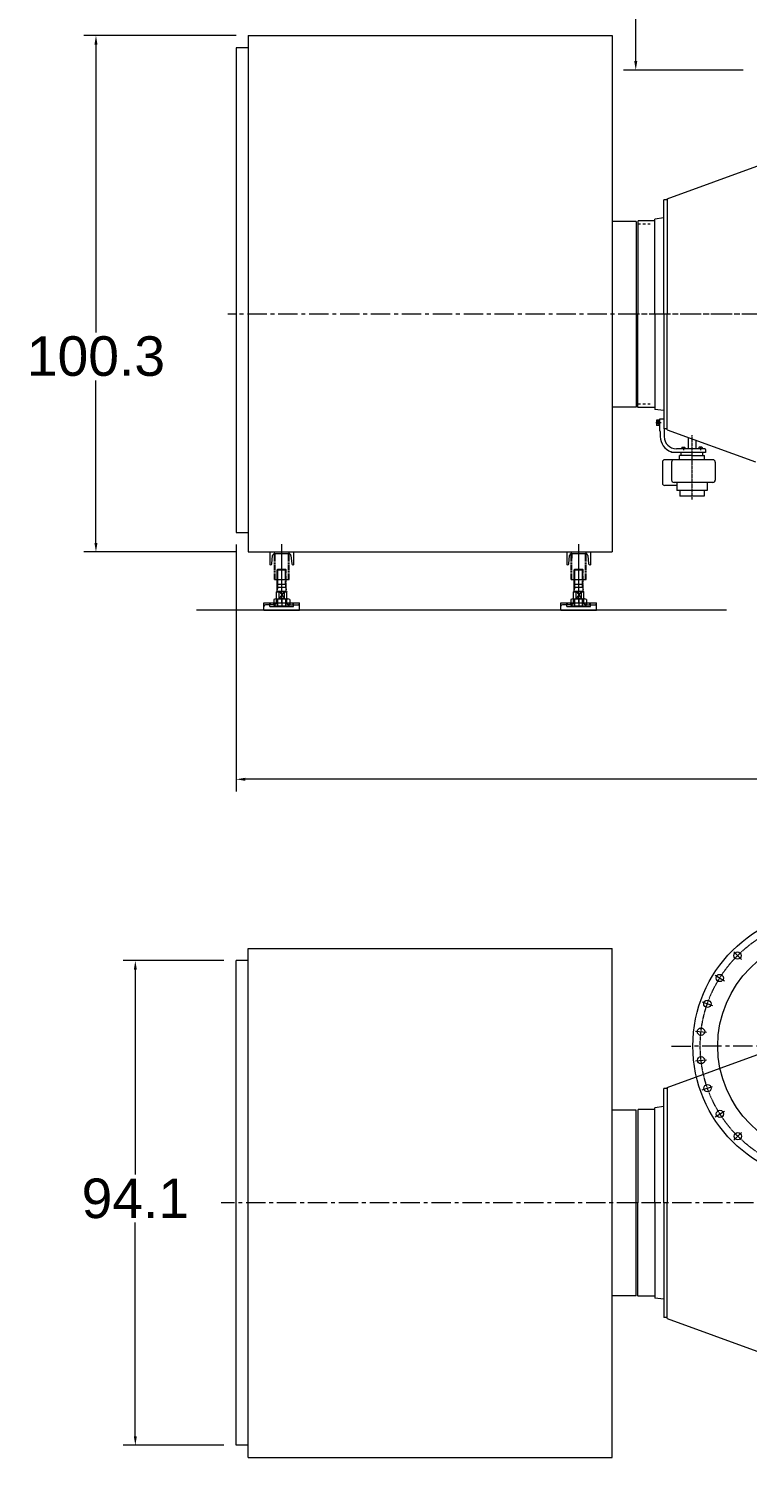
# Model space of a CAD drawing. Header units: inches. Extents: x 36 to 31738, y 79 to 24233.
# Drawn here: x 21293 to 24837, y 6507 to 13555 of the extents above; entities that cross this region are included whole.
import ezdxf

# ---------------------------------------------------------------- set-up
doc = ezdxf.new("R2010")
doc.units = ezdxf.units.IN
doc.header["$MEASUREMENT"] = 0
for name, pattern in [('ACAD_ISO04W100', [30, 24, -3, 0, -3]), ('CENTER', [50.8, 31.75, -6.35, 6.35, -6.35]), ('CHAIN', [0.7087, 0.4724, -0.0591, 0.1181, -0.0591]), ('EB_DASH', [6, 3, -3]), ('EB_DASHDOTDOT', [45, 30, -3, 3, -3, 3, -3])]:
    doc.linetypes.add(name, pattern=pattern)
doc.layers.get('Defpoints').update_dxf_attribs({"lineweight": 5})
doc.layers.add('CAXA1', color=5, linetype='CENTER', lineweight=5)
doc.layers.add('CAXAEB0', color=7, linetype='Continuous', lineweight=5)
doc.styles.add('Roman', font='arial.ttf')
doc.styles.get("Standard").update_dxf_attribs({"font": 'arial.ttf'})
doc.dimstyles.new('ISO-25', dxfattribs={"dimscale": 30, "dimtxt": 1.5, "dimasz": 1.5, "dimexe": 2, "dimexo": 2, "dimtad": 1, "dimtih": 1, "dimtoh": 1, "dimdec": 1, "dimlfac": 0.03937, "dimdsep": 46, "dimtxsty": 'Standard', "dimcen": 2.5, "dimclrd": 7, "dimclre": 7, "dimclrt": 7, "dimadec": 0, "dimazin": 0, "dimtfac": 1, "dimtdec": 1, "dimtmove": 0, "dimatfit": 3, "dimfxl": 1, "dimlwd": 5, "dimlwe": 5, "dimarcsym": 0})

# ---------------------------------------------------------------- blocks, each defined once
blk = doc.blocks.new('*D132')
at = {"color": 7, "linetype": 'Continuous', "lineweight": 5, "transparency": 16777216}
for p, q in [((22315.8, 13520), (21565, 13520)), ((21625, 13475), (21625, 12056.4)), ((21625, 11018.1), (21625, 11819.6)), ((22315.8, 10973.1), (21565, 10973.1))]:
    blk.add_line(p, q, dxfattribs=at)
at = {"color": 7, "transparency": 16777216}
for points in [[(21617.5, 13475), (21632.5, 13475), (21625, 13520)], [(21617.5, 11018.1), (21632.5, 11018.1), (21625, 10973.1)]]:
    blk.add_solid(points, dxfattribs=at)
at = {"layer": 'Defpoints', "color": 0, "transparency": 16777216}
for p in [(22375.8, 13520), (21625, 10973.1), (22375.8, 10973.1)]:
    blk.add_point(p, dxfattribs=at)
at = {"color": 7, "lineweight": 5, "transparency": 16777216, "insert": (21625, 11938), "char_height": 195, "attachment_point": 5, "style": 'Roman'}
blk.add_mtext('100.3', dxfattribs=at)
blk = doc.blocks.new('*D133')
at = {"color": 7, "linetype": 'Continuous', "lineweight": 5, "transparency": 16777216}
for p, q in [((22256.1, 8957.6), (21759.1, 8957.6)), ((21819.1, 8912.6), (21819.1, 7902.2)), ((21819.1, 6611.9), (21819.1, 7665.5)), ((22256.1, 6566.9), (21759.1, 6566.9))]:
    blk.add_line(p, q, dxfattribs=at)
at = {"color": 7, "transparency": 16777216}
for points in [[(21811.6, 8912.6), (21826.6, 8912.6), (21819.1, 8957.6)], [(21811.6, 6611.9), (21826.6, 6611.9), (21819.1, 6566.9)]]:
    blk.add_solid(points, dxfattribs=at)
at = {"layer": 'Defpoints', "color": 0, "transparency": 16777216}
for p in [(22316.1, 8957.6), (21819.1, 6566.9), (22316.1, 6566.9)]:
    blk.add_point(p, dxfattribs=at)
at = {"color": 7, "lineweight": 5, "transparency": 16777216, "insert": (21819.1, 7783.9), "char_height": 195, "attachment_point": 5, "style": 'Roman'}
blk.add_mtext('94.1', dxfattribs=at)
blk = doc.blocks.new('*D153')
at = {"color": 7, "linetype": 'Continuous', "lineweight": 5, "transparency": 16777216}
for p, q in [((29136.8, 11360.4), (29136.8, 9791.8)), ((22316.1, 11009.5), (22316.1, 9791.8)), ((29091.8, 9851.8), (22361.1, 9851.8))]:
    blk.add_line(p, q, dxfattribs=at)
at = {"color": 7, "transparency": 16777216}
for points in [[(22361.1, 9859.3), (22361.1, 9844.3), (22316.1, 9851.8)], [(29091.8, 9859.3), (29091.8, 9844.3), (29136.8, 9851.8)]]:
    blk.add_solid(points, dxfattribs=at)
at = {"layer": 'Defpoints', "color": 0, "transparency": 16777216}
for p in [(29136.8, 11420.4), (22316.1, 11069.5), (22316.1, 9851.8)]:
    blk.add_point(p, dxfattribs=at)
at = {"color": 7, "lineweight": 5, "transparency": 16777216, "insert": (25726.4, 9968.1), "char_height": 195, "attachment_point": 5, "style": 'Roman'}
blk.add_mtext('B', dxfattribs=at)
blk = doc.blocks.new('*D137')
at = {"color": 7, "linetype": 'Continuous', "lineweight": 5, "transparency": 16777216}
for p, q in [((24505.8, 16458.1), (24226.6, 16458.1)), ((24286.6, 16413.1), (24286.6, 15064.4)), ((24286.6, 13395.2), (24286.6, 14831.9)), ((24816.6, 13350.2), (24226.6, 13350.2))]:
    blk.add_line(p, q, dxfattribs=at)
at = {"color": 7, "transparency": 16777216}
for points in [[(24279.1, 16413.1), (24294.1, 16413.1), (24286.6, 16458.1)], [(24279.1, 13395.2), (24294.1, 13395.2), (24286.6, 13350.2)]]:
    blk.add_solid(points, dxfattribs=at)
at = {"layer": 'Defpoints', "color": 0, "transparency": 16777216}
for p in [(24565.8, 16458.1), (24286.6, 13350.2), (24876.6, 13350.2)]:
    blk.add_point(p, dxfattribs=at)
at = {"color": 7, "lineweight": 5, "transparency": 16777216, "insert": (24286.6, 14948.2), "char_height": 195, "attachment_point": 5, "style": 'Roman'}
blk.add_mtext('F', dxfattribs=at)

msp = doc.modelspace()

# ---------------------------------------------------------------- linework, layer by layer
at = {"color": 7, "lineweight": 5}
for p, q in [((22375.84, 13520.01), (22375.84, 10973.08)), ((22375.84, 13520.01), (24169.68, 13520.01)), ((24169.68, 13520.01), (24169.68, 10973.08)), ((22316.07, 13460.24), (22316.07, 11069.54)), ((22375.84, 13460.24), (22316.07, 13460.24)), ((24441.68, 12715.07), (24901.01, 12882.24)), ((24424.61, 12676.35), (24424.61, 12710.56)), ((24441.68, 12710.56), (24424.61, 12710.56)), ((24441.68, 12715.07), (24441.68, 12145.36)), ((24424.61, 12620.54), (24380.21, 12614.7)), ((24424.61, 12145.36), (24424.61, 12676.35)), ((24289.21, 12603.77), (24169.68, 12603.77)), ((24289.21, 12603.77), (24289.21, 11686.94)), ((24298.61, 12605.56), (24296.21, 12603.16)), ((24296.21, 12603.16), (24296.21, 12145.36)), ((24380.21, 12605.56), (24298.61, 12605.56)), ((24380.21, 12145.36), (24380.21, 12614.38)), ((24296.21, 11687.56), (24296.21, 12145.36)), ((24380.21, 12145.36), (24380.21, 11676.02)), ((24424.61, 12145.36), (24424.61, 11603.56)), ((24441.68, 11575.65), (24441.68, 12145.36)), ((24289.21, 11686.94), (24169.68, 11686.94)), ((24298.61, 11685.16), (24296.21, 11687.56)), ((24380.21, 11685.16), (24298.61, 11685.16)), ((24424.61, 11670.17), (24380.21, 11676.02)), ((24403.01, 11628.76), (24403.01, 11571.16)), ((24424.61, 11628.76), (24403.01, 11628.76)), ((24388.61, 11623.96), (24388.61, 11597.56)), ((24400.61, 11623.96), (24388.61, 11623.96)), ((24400.61, 11617.2), (24388.61, 11617.2)), ((24400.61, 11604.32), (24388.61, 11604.32)), ((24400.61, 11597.56), (24388.61, 11597.56)), ((24400.61, 11623.96), (24400.61, 11597.56)), ((24400.61, 11622.29), (24403.01, 11622.29)), ((24403.01, 11610.12), (24400.61, 11612.26)), ((24403.01, 11609.21), (24400.61, 11611.35)), ((24400.61, 11599.22), (24403.01, 11599.22)), ((24403.01, 11571.16), (24403.01, 11571.16)), ((24403.01, 11571.16), (24404.21, 11571.16)), ((24407.81, 11567.56), (24407.81, 11542.36)), ((24424.61, 11603.56), (24424.61, 11580.16)), ((24441.68, 11580.16), (24424.61, 11580.16)), ((24427.01, 11580.16), (24427.01, 11542.36)), ((24441.68, 11575.65), (24876.61, 11417.35)), ((24514.31, 11488.36), (24514.31, 11482.36)), ((24515.51, 11489.56), (24528.11, 11489.56)), ((24529.31, 11488.36), (24529.31, 11482.36)), ((24544.61, 11538.18), (24544.61, 11482.36)), ((24583.01, 11524.21), (24583.01, 11482.36)), ((24598.31, 11488.36), (24598.31, 11482.36)), ((24612.11, 11489.56), (24599.51, 11489.56)), ((24613.31, 11488.36), (24613.31, 11482.36)), ((24667.01, 11428.36), (24430.01, 11428.36)), ((24463.01, 11464.29), (24463.01, 11463.16)), ((24563.81, 11463.16), (24463.01, 11463.16)), ((24521.81, 11482.36), (24487.01, 11482.36)), ((24502.61, 11428.36), (24502.61, 11448.76)), ((24563.81, 11448.76), (24502.61, 11448.76)), ((24509.81, 11448.76), (24509.81, 11463.16)), ((24563.81, 11482.36), (24521.81, 11482.36)), ((24605.81, 11482.36), (24563.81, 11482.36)), ((24629.81, 11463.16), (24563.81, 11463.16)), ((24563.81, 11448.76), (24625.01, 11448.76)), ((24626.21, 11482.36), (24605.81, 11482.36)), ((24617.81, 11448.76), (24617.81, 11463.16)), ((24625.01, 11428.36), (24625.01, 11448.76)), ((24629.81, 11478.76), (24629.81, 11463.16)), ((24418.01, 11416.36), (24418.01, 11312.85)), ((24463.44, 11416.36), (24463.44, 11327.91)), ((24679.01, 11416.36), (24679.01, 11327.91)), ((24489.14, 11300.85), (24430.01, 11300.85)), ((24667.01, 11315.91), (24475.44, 11315.91)), ((24489.14, 11315.91), (24489.14, 11275.69)), ((24638.49, 11315.91), (24638.49, 11275.69)), ((24638.49, 11275.69), (24489.14, 11275.69)), ((24503.49, 11275.69), (24503.49, 11248.36)), ((24624.13, 11248.36), (24503.49, 11248.36)), ((24624.13, 11275.69), (24624.13, 11248.36)), ((22316.07, 11069.54), (22375.84, 11069.54)), ((22375.84, 10973.08), (24169.68, 10973.08)), ((22482.7, 10973.08), (22599.82, 10973.08)), ((22482.7, 10973.08), (22482.7, 10910.12)), ((22492.15, 10915.4), (22496.14, 10955.21)), ((22507.79, 10965.76), (22574.72, 10965.76)), ((22541.26, 10905.73), (22541.26, 10977.47)), ((22586.38, 10955.21), (22590.36, 10915.4)), ((22599.82, 10973.08), (22599.82, 10910.12)), ((23946.7, 10973.08), (24063.82, 10973.08)), ((23946.7, 10973.08), (23946.7, 10910.12)), ((23956.15, 10915.4), (23960.14, 10955.21)), ((23971.79, 10965.76), (24038.72, 10965.76)), ((24005.26, 10905.73), (24005.26, 10977.47)), ((24050.38, 10955.21), (24054.36, 10915.4)), ((24063.82, 10973.08), (24063.82, 10910.12)), ((22486.33, 10910.12), (22482.7, 10910.12)), ((22519.3, 10885.71), (22522.23, 10888.63)), ((22519.3, 10885.71), (22563.22, 10885.71)), ((22519.3, 10779.05), (22519.3, 10885.71)), ((22522.07, 10799.5), (22522.23, 10888.63)), ((22522.23, 10888.63), (22560.29, 10888.63)), ((22563.22, 10885.71), (22560.29, 10888.63)), ((22596.19, 10910.12), (22599.82, 10910.12)), ((23950.33, 10910.12), (23946.7, 10910.12)), ((23983.3, 10885.71), (23986.23, 10888.63)), ((23983.3, 10885.71), (24027.22, 10885.71)), ((23983.3, 10779.05), (23983.3, 10885.71)), ((23986.07, 10799.5), (23986.23, 10888.63)), ((23986.23, 10888.63), (24024.29, 10888.63)), ((24027.22, 10885.71), (24024.29, 10888.63)), ((24060.19, 10910.12), (24063.82, 10910.12)), ((22504.66, 10836.63), (22577.86, 10836.63)), ((22518.57, 10814.19), (22563.95, 10814.19)), ((22519.3, 10799.55), (22563.22, 10799.55)), ((22522.07, 10799.5), (22519.3, 10786.15)), ((22560.44, 10799.5), (22563.22, 10786.15)), ((23968.66, 10836.63), (24041.86, 10836.63)), ((23982.57, 10814.19), (24027.95, 10814.19)), ((23983.3, 10799.55), (24027.22, 10799.55)), ((23986.07, 10799.5), (23983.3, 10786.15)), ((24024.44, 10799.5), (24027.22, 10786.15)), ((22453.42, 10721.96), (22629.1, 10721.96)), ((22453.42, 10685.36), (22453.42, 10721.96)), ((22482.7, 10713.17), (22460.74, 10713.17)), ((22482.7, 10704.39), (22482.7, 10721.96)), ((22482.7, 10721.96), (22599.82, 10721.96)), ((22485.63, 10713.17), (22485.63, 10721.96)), ((22501.73, 10713.17), (22485.63, 10713.17)), ((22501.73, 10713.17), (22501.73, 10721.96)), ((22502.38, 10738.53), (22502.38, 10708.82)), ((22507.59, 10704.39), (22507.59, 10716.1)), ((22515.64, 10716.1), (22507.59, 10716.1)), ((22508.32, 10707.32), (22508.32, 10716.1)), ((22512.1, 10741.46), (22570.42, 10741.46)), ((22514.17, 10716.1), (22514.17, 10721.96)), ((22518.57, 10779.05), (22515.64, 10776.12)), ((22515.64, 10716.1), (22515.64, 10776.12)), ((22515.64, 10776.12), (22528.06, 10776.12)), ((22518.57, 10779.05), (22563.95, 10779.05)), ((22521.82, 10708.82), (22521.82, 10738.53)), ((22554.45, 10779.05), (22528.06, 10743.92)), ((22528.06, 10779.05), (22554.45, 10743.92)), ((22528.06, 10743.92), (22528.06, 10779.05)), ((22528.06, 10743.92), (22554.45, 10743.92)), ((22541.26, 10744.4), (22541.26, 10701.5)), ((22554.45, 10743.92), (22554.45, 10779.05)), ((22554.45, 10776.12), (22566.88, 10776.12)), ((22560.7, 10708.82), (22560.7, 10738.53)), ((22563.95, 10779.05), (22566.88, 10776.12)), ((22566.88, 10716.1), (22566.88, 10776.12)), ((22566.88, 10716.1), (22574.93, 10716.1)), ((22568.34, 10716.1), (22568.34, 10721.96)), ((22574.2, 10707.32), (22574.2, 10716.1)), ((22574.93, 10704.39), (22574.93, 10716.1)), ((22580.14, 10738.53), (22580.14, 10708.82)), ((22580.79, 10713.17), (22580.79, 10721.96)), ((22580.79, 10713.17), (22596.89, 10713.17)), ((22596.89, 10713.17), (22596.89, 10721.96)), ((22599.82, 10704.39), (22599.82, 10721.96)), ((22599.82, 10713.17), (22621.78, 10713.17)), ((22629.1, 10685.36), (22629.1, 10721.96)), ((23917.42, 10721.96), (24093.1, 10721.96)), ((23917.42, 10685.36), (23917.42, 10721.96)), ((23946.7, 10713.17), (23924.74, 10713.17)), ((23946.7, 10704.39), (23946.7, 10721.96)), ((23946.7, 10721.96), (24063.82, 10721.96)), ((23949.63, 10713.17), (23949.63, 10721.96)), ((23965.73, 10713.17), (23949.63, 10713.17)), ((23965.73, 10713.17), (23965.73, 10721.96)), ((23966.38, 10738.53), (23966.38, 10708.82)), ((23971.59, 10704.39), (23971.59, 10716.1)), ((23979.64, 10716.1), (23971.59, 10716.1)), ((23972.32, 10707.32), (23972.32, 10716.1)), ((23976.1, 10741.46), (24034.42, 10741.46)), ((23978.17, 10716.1), (23978.17, 10721.96)), ((23982.57, 10779.05), (23979.64, 10776.12)), ((23979.64, 10716.1), (23979.64, 10776.12)), ((23979.64, 10776.12), (23992.06, 10776.12)), ((23982.57, 10779.05), (24027.95, 10779.05)), ((23985.82, 10708.82), (23985.82, 10738.53)), ((24018.45, 10779.05), (23992.06, 10743.92)), ((23992.06, 10779.05), (24018.45, 10743.92)), ((23992.06, 10743.92), (23992.06, 10779.05)), ((23992.06, 10743.92), (24018.45, 10743.92)), ((24005.26, 10744.4), (24005.26, 10701.5)), ((24018.45, 10743.92), (24018.45, 10779.05)), ((24018.45, 10776.12), (24030.88, 10776.12)), ((24024.7, 10708.82), (24024.7, 10738.53)), ((24027.95, 10779.05), (24030.88, 10776.12)), ((24030.88, 10716.1), (24030.88, 10776.12)), ((24030.88, 10716.1), (24038.93, 10716.1)), ((24032.34, 10716.1), (24032.34, 10721.96)), ((24038.2, 10707.32), (24038.2, 10716.1)), ((24038.93, 10704.39), (24038.93, 10716.1)), ((24044.14, 10738.53), (24044.14, 10708.82)), ((24044.79, 10713.17), (24044.79, 10721.96)), ((24044.79, 10713.17), (24060.89, 10713.17)), ((24060.89, 10713.17), (24060.89, 10721.96)), ((24063.82, 10704.39), (24063.82, 10721.96)), ((24063.82, 10713.17), (24085.78, 10713.17)), ((24093.1, 10685.36), (24093.1, 10721.96)), ((24734.71, 10685.36), (22121.48, 10685.36)), ((22453.42, 10685.36), (22453.42, 10705.85)), ((22453.42, 10685.36), (22629.1, 10685.36)), ((22453.42, 10685.36), (22629.1, 10685.36)), ((22482.7, 10704.39), (22599.82, 10704.39)), ((22508.32, 10707.32), (22574.2, 10707.32)), ((22512.1, 10705.89), (22570.42, 10705.89)), ((22629.1, 10685.36), (22629.1, 10705.85)), ((23917.42, 10685.36), (23917.42, 10705.85)), ((23917.42, 10685.36), (24093.1, 10685.36)), ((23917.42, 10685.36), (24093.1, 10685.36)), ((23946.7, 10704.39), (24063.82, 10704.39)), ((23972.32, 10707.32), (24038.2, 10707.32)), ((23976.1, 10705.89), (24034.42, 10705.89)), ((24093.1, 10685.36), (24093.1, 10705.85)), ((22316.07, 6566.93), (22316.07, 8957.63)), ((22375.84, 8957.63), (22316.07, 8957.63)), ((22375.84, 6507.16), (22375.84, 9017.4)), ((22375.84, 9017.4), (24169.68, 9017.4)), ((24169.68, 6507.16), (24169.68, 9017.4)), ((24769.44, 9001.28), (24807.66, 8963.16)), ((24677.85, 8886.11), (24723.6, 8857.45)), ((24614.19, 8753.45), (24665.17, 8735.69)), ((24581.65, 8609.95), (24635.29, 8603.98)), ((24441.68, 8331.99), (24901.01, 8499.16)), ((24581.85, 8462.81), (24635.48, 8468.93)), ((24424.61, 7762.28), (24424.61, 8327.48)), ((24441.68, 8327.48), (24424.61, 8327.48)), ((24441.68, 8331.99), (24441.68, 7762.28)), ((24614.79, 8319.4), (24665.71, 8337.3)), ((24289.21, 8220.69), (24169.68, 8220.69)), ((24289.21, 7303.86), (24289.21, 8220.69)), ((24298.61, 8222.48), (24296.21, 8220.08)), ((24296.21, 8220.08), (24296.21, 7762.28)), ((24380.21, 8222.48), (24298.61, 8222.48)), ((24424.61, 8237.46), (24380.21, 8231.62)), ((24380.21, 7762.28), (24380.21, 8231.62)), ((24678.81, 8186.92), (24724.48, 8215.7)), ((24770.71, 8072), (24808.83, 8110.22)), ((24296.21, 7304.48), (24296.21, 7762.28)), ((24380.21, 7762.28), (24380.21, 7293.25)), ((24424.61, 7762.28), (24424.61, 7231.28)), ((24441.68, 7192.57), (24441.68, 7762.28)), ((24289.21, 7303.86), (24169.68, 7303.86)), ((24298.61, 7302.08), (24296.21, 7304.48)), ((24380.21, 7302.08), (24298.61, 7302.08)), ((24424.61, 7287.09), (24380.21, 7292.94)), ((24424.61, 7231.28), (24424.61, 7197.08)), ((24441.68, 7197.08), (24424.61, 7197.08)), ((24441.68, 7192.57), (24901.01, 7025.39)), ((22375.84, 6566.93), (22316.07, 6566.93)), ((22375.84, 6507.16), (24169.68, 6507.16))]:
    msp.add_line(p, q, dxfattribs=at)
at = {"color": 7, "linetype": 'EB_DASH', "lineweight": 5, "ltscale": 4}
for p, q in [((24358.18, 12589.36), (24296.21, 12589.36)), ((24358.18, 11701.36), (24296.21, 11701.36))]:
    msp.add_line(p, q, dxfattribs=at)
at = {"color": 7, "linetype": 'ACAD_ISO04W100', "lineweight": 5, "ltscale": 0.3}
for p, q in [((24411.79, 11610.76), (24386.05, 11610.76)), ((24521.81, 11491.67), (24521.81, 11475.31)), ((24605.81, 11491.67), (24605.81, 11475.31))]:
    msp.add_line(p, q, dxfattribs=at)
at = {"color": 7, "linetype": 'CHAIN', "lineweight": 5, "ltscale": 10}
msp.add_line((24563.81, 11548.73), (24563.81, 11232.56), dxfattribs=at)
at = {"color": 7, "linetype": 'CHAIN', "lineweight": 5, "ltscale": 5}
for p, q in [((22541.26, 10720.83), (22541.26, 11011.27)), ((24005.26, 10720.83), (24005.26, 11011.27))]:
    msp.add_line(p, q, dxfattribs=at)
at = {"color": 7, "lineweight": 5}
for centre, radius in [((25234.63, 8536.28), 666.41), ((25234.63, 8536.28), 543.76), ((24788.55, 8982.22), 18), ((24700.73, 8871.78), 18), ((24639.68, 8744.57), 18), ((24608.47, 8606.97), 18), ((24608.66, 8465.87), 18), ((24640.25, 8328.35), 18), ((24701.65, 8201.31), 18), ((24789.77, 8091.11), 18)]:
    msp.add_circle(centre, radius, dxfattribs=at)
at = {"color": 7, "linetype": 'CHAIN', "lineweight": 5, "ltscale": 10}
msp.add_circle((25234.72, 8537.28), 630.11, dxfattribs=at)
at = {"color": 7, "lineweight": 5}
for centre, radius, start, end in [((24404.21, 11567.56), 3.6, 0, 90), ((24487.01, 11542.36), 79.2, 180, 250.528779), ((24487.01, 11542.36), 60, 180, 270), ((24515.51, 11488.36), 1.2, 90, 180), ((24528.11, 11488.36), 1.2, 0, 90), ((24599.51, 11488.36), 1.2, 90, 180), ((24612.11, 11488.36), 1.2, 0, 90), ((24430.01, 11416.36), 12, 90, 180), ((24459.41, 11464.29), 3.6, 0, 70.528779), ((24475.44, 11416.36), 12, 90, 180), ((24626.21, 11478.76), 3.6, 0, 90), ((24667.01, 11416.36), 12, 0, 90), ((24430.01, 11312.85), 12, 180, 270), ((24475.44, 11327.91), 12, 180, 270), ((24667.01, 11327.91), 12, 270, 0), ((22507.79, 10954.04), 11.71, 90, 174.289407), ((22574.72, 10954.04), 11.71, 5.710593, 90), ((23971.79, 10954.04), 11.71, 90, 174.289407), ((24038.72, 10954.04), 11.71, 5.710593, 90), ((22486.33, 10915.98), 5.86, 270, 354.289407), ((22596.19, 10915.98), 5.86, 185.710593, 270), ((23950.33, 10915.98), 5.86, 270, 354.289407), ((24060.19, 10915.98), 5.86, 185.710593, 270), ((22460.74, 10705.85), 7.32, 90, 180), ((22512.1, 10723.89), 17.57, 56.411319, 123.588681), ((22541.26, 10675.58), 65.88, 72.837058, 107.162942), ((22570.42, 10723.89), 17.57, 56.411319, 123.588681), ((22621.78, 10705.85), 7.32, 0, 90), ((23924.74, 10705.85), 7.32, 90, 180), ((23976.1, 10723.89), 17.57, 56.411319, 123.588681), ((24005.26, 10675.58), 65.88, 72.837058, 107.162942), ((24034.42, 10723.89), 17.57, 56.411319, 123.588681), ((24085.78, 10705.85), 7.32, 0, 90), ((22512.1, 10723.46), 17.57, 236.411319, 303.588681), ((22541.26, 10891.14), 186.75, 259.840784, 280.159216), ((22541.26, 10771.77), 65.88, 252.837058, 287.162942), ((22570.42, 10723.46), 17.57, 236.411319, 303.588681), ((23976.1, 10723.46), 17.57, 236.411319, 303.588681), ((24005.26, 10891.14), 186.75, 259.840784, 280.159216), ((24005.26, 10771.77), 65.88, 252.837058, 287.162942), ((24034.42, 10723.46), 17.57, 236.411319, 303.588681)]:
    msp.add_arc(centre, radius, start, end, dxfattribs=at)
at = {"layer": 'CAXA1', "linetype": 'CENTER', "lineweight": 5, "ltscale": 3}
for p, q in [((26429.21, 12145.36), (22275.81, 12145.36)), ((26438.53, 12145.36), (24247.83, 12145.36)), ((24462.39, 8536.28), (26007.04, 8538.28)), ((24289.21, 7762.28), (22241.64, 7762.28)), ((29286.33, 7762.28), (24235.28, 7762.28))]:
    msp.add_line(p, q, dxfattribs=at)
at = {"layer": 'CAXAEB0', "color": 7, "linetype": 'EB_DASHDOTDOT', "lineweight": 5}
for p, q in [((22504.66, 10836.63), (22504.66, 10965.33)), ((22508.01, 10836.63), (22508.32, 10965.76)), ((22574.43, 10836.63), (22574.2, 10965.76)), ((22577.86, 10836.63), (22577.86, 10965.33)), ((23968.66, 10836.63), (23968.66, 10965.33)), ((23972.01, 10836.63), (23972.32, 10965.76)), ((24038.43, 10836.63), (24038.2, 10965.76)), ((24041.86, 10836.63), (24041.86, 10965.33)), ((22560.44, 10799.5), (22560.29, 10888.63)), ((22563.22, 10779.05), (22563.22, 10885.71)), ((24024.44, 10799.5), (24024.29, 10888.63)), ((24027.22, 10779.05), (24027.22, 10885.71))]:
    msp.add_line(p, q, dxfattribs=at)

# ---------------------------------------------------------------- dimensions: what is measured, and where the dimension line sits
at = {"color": 7, "lineweight": 5}
for base, p1, p2, angle, text, picture, middle in [((24286.64, 13350.17), (24565.81, 16458.08), (24876.6, 13350.17), 90, 'F', '*D137', (24286.64, 14948.19)), ((22316.07, 9851.8), (29136.83, 11420.35), (22316.07, 11069.54), 180, 'B', '*D153', (25726.45, 9851.8))]:
    dim = msp.add_linear_dim(base=base, p1=p1, p2=p2, angle=angle, text=text, dimstyle='ISO-25', override={"dimtxt": 6.5, "dimpost": '\\X', "dimtxsty": 'Roman', "dimtmove": 1}, dxfattribs=at)
    dim.commit()
    dim.dimension.update_dxf_attribs({"geometry": picture, "text_midpoint": middle, "dimtype": 160})
for base, p1, p2, angle, picture, middle in [((21625.04, 10973.08), (22375.84, 13520.01), (22375.84, 10973.08), 90, '*D132', (21625.04, 11938.01)), ((21819.05, 6566.93), (22316.07, 8957.63), (22316.07, 6566.93), 270, '*D133', (21819.05, 7783.86))]:
    dim = msp.add_linear_dim(base=base, p1=p1, p2=p2, angle=angle, dimstyle='ISO-25', override={"dimtxt": 6.5, "dimpost": '\\X', "dimtxsty": 'Roman', "dimtmove": 1}, dxfattribs=at)
    dim.commit()
    dim.dimension.update_dxf_attribs({"geometry": picture, "text_midpoint": middle, "dimtype": 160})

doc.saveas('drawing.dxf')
